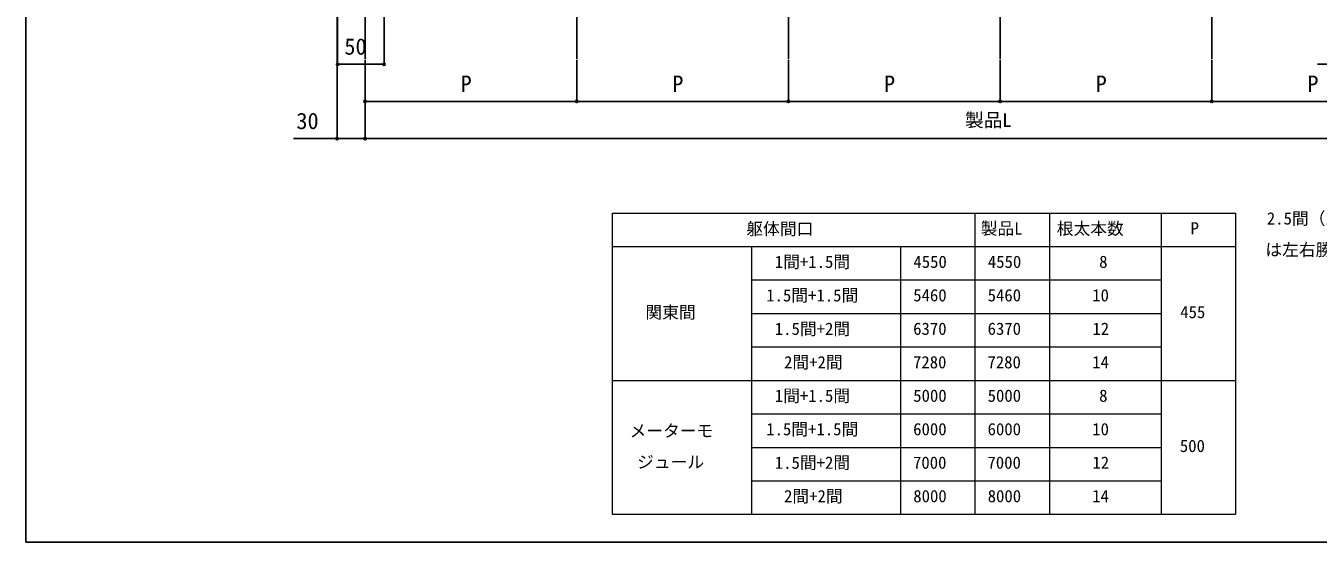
# Model space of a CAD drawing. Units: millimetres, scale not verified. Extents: x -1050 to 1050, y -1565 to 1556.
# Drawn here: x -1050 to 339, y -1565 to -1010 of the extents above; entities that cross this region are included whole.
import ezdxf
from ezdxf.enums import TextEntityAlignment as Align

# ---------------------------------------------------------------- set-up
doc = ezdxf.new("R2010")
doc.units = ezdxf.units.MM
doc.header["$LTSCALE"] = 8
doc.layers.add('0-1_TABLE1', color=7, linetype='Continuous', lineweight=18)
for name, color, linetype in [('0-2_USER1', 3, 'Continuous'), ('0-4_YKK_12', 2, 'Continuous'), ('0-6_YKK_D', 6, 'Continuous'), ('0-7_YKK_ZWAK', 7, 'Continuous')]:
    doc.layers.add(name, color=color, linetype=linetype)
doc.styles.add('ＭＳ ゴシック', font='')
doc.styles.get('ＭＳ ゴシック').set_extended_font_data('MS Gothic')

msp = doc.modelspace()

# ---------------------------------------------------------------- linework, layer by layer
at = {"layer": '0-1_TABLE1'}
for p, q in [((-420, -1211), (250, -1211)), ((-420, -1211), (-420, -1535)), ((-30, -1211), (-30, -1535)), ((50, -1211), (50, -1535)), ((170, -1211), (170, -1535)), ((250, -1211), (250, -1535)), ((-420, -1247), (250, -1247)), ((-270, -1247), (-270, -1535)), ((-110, -1247), (-110, -1535)), ((-270, -1283), (170, -1283)), ((-270, -1319), (170, -1319)), ((-270, -1355), (170, -1355)), ((-420, -1391), (250, -1391)), ((-270, -1427), (170, -1427)), ((-270, -1463), (170, -1463)), ((-270, -1499), (170, -1499)), ((-420, -1535), (250, -1535))]:
    msp.add_line(p, q, dxfattribs=at)
at = {"layer": '0-4_YKK_12'}
for p, q in [((-3, -1045.5), (-3, -155)), ((-458, -1045.5), (-458, -225)), ((-230.5, -1045.5), (-230.5, -225)), ((224.5, -1045.5), (224.5, -225)), ((-685.5, -746.905), (-685.5, -1045.5)), ((650.5, -1051), (338.25, -1051))]:
    msp.add_line(p, q, dxfattribs=at)
at = {"layer": '0-6_YKK_D'}
for p, q in [((-715.5, -983.5), (-715.5, -1132)), ((-715, -994.5), (-715, -1052)), ((-665, -994.5), (-665, -1052)), ((-715, -1051), (-665, -1051)), ((-685.5, -1046.5), (-685.5, -1132)), ((-685.5, -1046.5), (-685.5, -1092)), ((-685.5, -1046.5), (-685.5, -1132)), ((-458, -1046.5), (-458, -1092)), ((-230.5, -1046.5), (-230.5, -1092)), ((-3, -1046.5), (-3, -1092)), ((224.5, -1046.5), (224.5, -1092)), ((-685.5, -1091), (-458, -1091)), ((-458, -1091), (-230.5, -1091)), ((-230.5, -1091), (-3, -1091)), ((-3, -1091), (224.5, -1091)), ((224.5, -1091), (452, -1091)), ((-685.5, -1131), (679.5, -1131))]:
    msp.add_line(p, q, dxfattribs=at)
msp.add_lwpolyline([(-685.5, -1131), (-715.5, -1131), (-762.509, -1131)], dxfattribs=at)
for centre in [(-715, -1051), (-665, -1051), (-685.5, -1091), (-458, -1091), (-230.5, -1091), (-3, -1091), (224.5, -1091), (-715.5, -1131), (-685.5, -1131), (-685.5, -1131)]:
    msp.add_circle(centre, 1.275, dxfattribs=at)
at = {"layer": '0-7_YKK_ZWAK'}
msp.add_line((-1050, 1495), (-1050, -1565), dxfattribs=at)
msp.add_lwpolyline([(-1050, -1565), (1050, -1565), (1050, 1495)], dxfattribs=at)

# ---------------------------------------------------------------- texts
at = {"layer": '0-1_TABLE1', "style": 'ＭＳ ゴシック'}
for s, p in [('躯体間口', (-275.727, -1238.511)), ('製品L', (-23.852, -1238.102)), ('根太本数', (57.841, -1238.307)), ('P', (201.716, -1238)), ('1間+1.5間', (-245.125, -1274.051)), ('4550', (-96.182, -1274)), ('4550', (-16.182, -1274)), ('8', (103.455, -1274)), ('1.5間+1.5間', (-254.33, -1310.051)), ('5460', (-96.386, -1310)), ('5460', (-16.386, -1310)), ('10', (95.989, -1310)), ('関東間', (-384.222, -1328.358)), ('455', (190.568, -1328)), ('1.5間+2間', (-245.125, -1346.051)), ('6370', (-96.438, -1346)), ('6370', (-16.438, -1346)), ('12', (96.193, -1346)), ('2間+2間', (-235.205, -1382.051)), ('7280', (-96.591, -1382)), ('7280', (-16.591, -1382)), ('14', (95.937, -1382)), ('1間+1.5間', (-245.125, -1418.051)), ('5000', (-96.386, -1418)), ('5000', (-16.386, -1418)), ('8', (103.455, -1418)), ('メーターモ', (-401.25, -1455.773)), ('1.5間+1.5間', (-254.33, -1454.051)), ('6000', (-96.438, -1454)), ('6000', (-16.438, -1454)), ('10', (95.989, -1454)), ('500', (190.159, -1472)), ('ジュール', (-393.119, -1489.352)), ('1.5間+2間', (-245.125, -1490.051)), ('7000', (-96.591, -1490)), ('7000', (-16.591, -1490)), ('12', (96.193, -1490)), ('2間+2間', (-235.205, -1526.051)), ('8000', (-96.335, -1526)), ('8000', (-16.335, -1526)), ('14', (95.937, -1526))]:
    msp.add_text(s, height=13.2, dxfattribs=at).set_placement(p, align=Align.BOTTOM_LEFT)
at = {"layer": '0-2_USER1', "style": 'ＭＳ ゴシック'}
for s, p in [('2.5間（1＋1.5）、3.5間（1.5＋2）', (283.67, -1227.352)), ('は左右勝手があります', (282.034, -1261.034))]:
    msp.add_text(s, height=13.2, dxfattribs=at).set_placement(p, align=Align.BOTTOM_LEFT)
at = {"layer": '0-6_YKK_D', "style": 'ＭＳ ゴシック'}
for s, height, p in [('50', 17.6, (-707.727, -1046)), ('P', 17.6, (-582.795, -1086)), ('P', 17.6, (-355.295, -1086)), ('P', 17.6, (-127.795, -1086)), ('P', 17.6, (99.705, -1086)), ('P', 17.6, (327.205, -1086)), ('30', 17.6, (-759.282, -1126)), ('製品L', 14.66, (-40.614, -1122.705))]:
    msp.add_text(s, height=height, dxfattribs=at).set_placement(p, align=Align.BOTTOM_LEFT)

doc.saveas('drawing.dxf')
